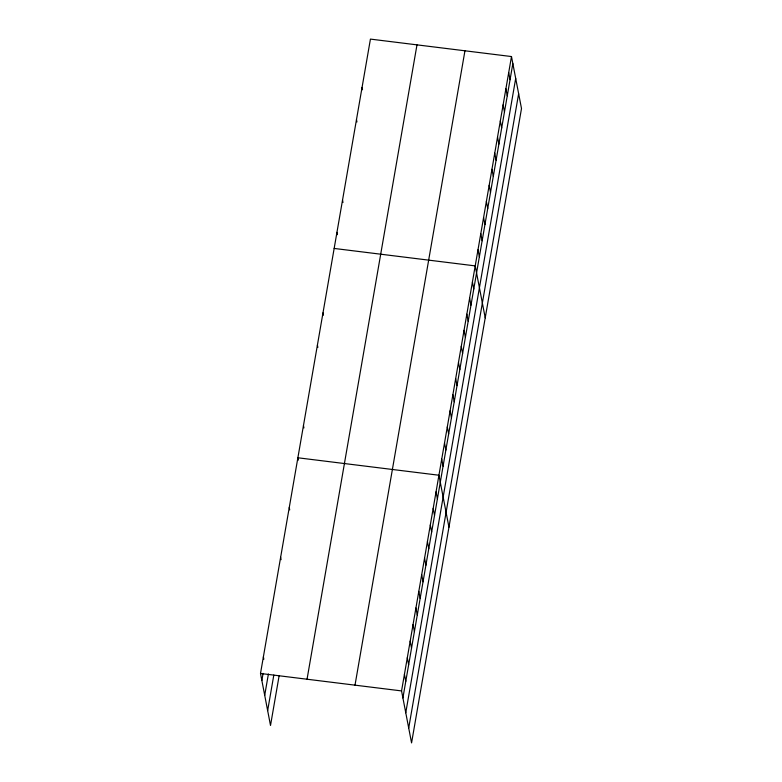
<?xml version="1.0" encoding="UTF-8"?>
<svg xmlns="http://www.w3.org/2000/svg" width="782" height="782" viewBox="0 0 782 782"><rect width="100%" height="100%" fill="white"/><g stroke="black" fill="none" stroke-linecap="round" stroke-linejoin="round"><path stroke-width="1.17" d="M279.135 675.677L270.513 725.452L260.504 673.468L370.433 39.1L511.487 56.548L521.496 108.532L411.567 742.9L401.557 690.917L511.487 56.548M261.853 680.496L263.084 673.39M264.707 695.335L268.402 673.996M267.649 710.613L273.817 675.062M307.043 679.226L416.982 44.857M355.008 685.159L464.948 50.791M402.906 697.945L512.845 63.577M405.76 712.783L515.7 78.415M408.703 728.062L518.642 93.693M334.158 248.441L475.212 265.89L485.221 317.873M260.504 673.468L401.557 690.917M508.701 72.658L510.05 79.686M505.905 88.757L507.264 95.785M503.119 104.856L504.468 111.885M500.324 120.966L501.682 127.994M497.538 137.065L498.887 144.093M494.742 153.174L496.101 160.202M491.956 169.274L493.305 176.302M489.161 185.373L490.519 192.401M486.375 201.482L487.724 208.511M483.589 217.582L484.938 224.61M480.793 233.681L482.142 240.719M478.007 249.79L479.356 256.819M472.426 281.999L473.775 289.027M469.63 298.098L470.979 305.127M466.844 314.198L468.193 321.226M464.049 330.307L465.398 337.335M461.263 346.406L462.612 353.435M458.467 362.516L459.826 369.544M455.681 378.615L457.03 385.643M452.886 394.715L454.244 401.743M450.1 410.824L451.449 417.852M447.304 426.923L448.663 433.951M444.518 443.032L445.867 450.061M441.722 459.132L443.081 466.16M448.946 527.215L438.937 475.231L297.874 457.783L298.333 460.129M362.066 87.408L362.516 89.754M436.053 491.829L437.412 498.857M433.179 508.417L434.538 515.446M356.484 119.617L356.934 121.963M430.305 525.005L431.664 532.034M427.431 541.603L428.78 548.632M424.558 558.192L425.907 565.22M421.684 574.78L423.033 581.808M418.81 591.368L420.159 598.396M342.526 200.133L342.985 202.479M415.926 607.966L417.285 614.994M413.052 624.554L414.411 631.582M336.944 232.342L337.404 234.678M410.179 641.142L411.537 648.17M407.305 657.74L408.654 664.768M404.431 674.328L405.78 681.357M322.995 312.859L323.445 315.195M317.414 345.058L317.863 347.404M303.455 425.574L303.915 427.92M289.252 507.557L289.702 509.903M280.63 557.331L281.08 559.677M263.378 656.88L263.827 659.216"/></g></svg>
